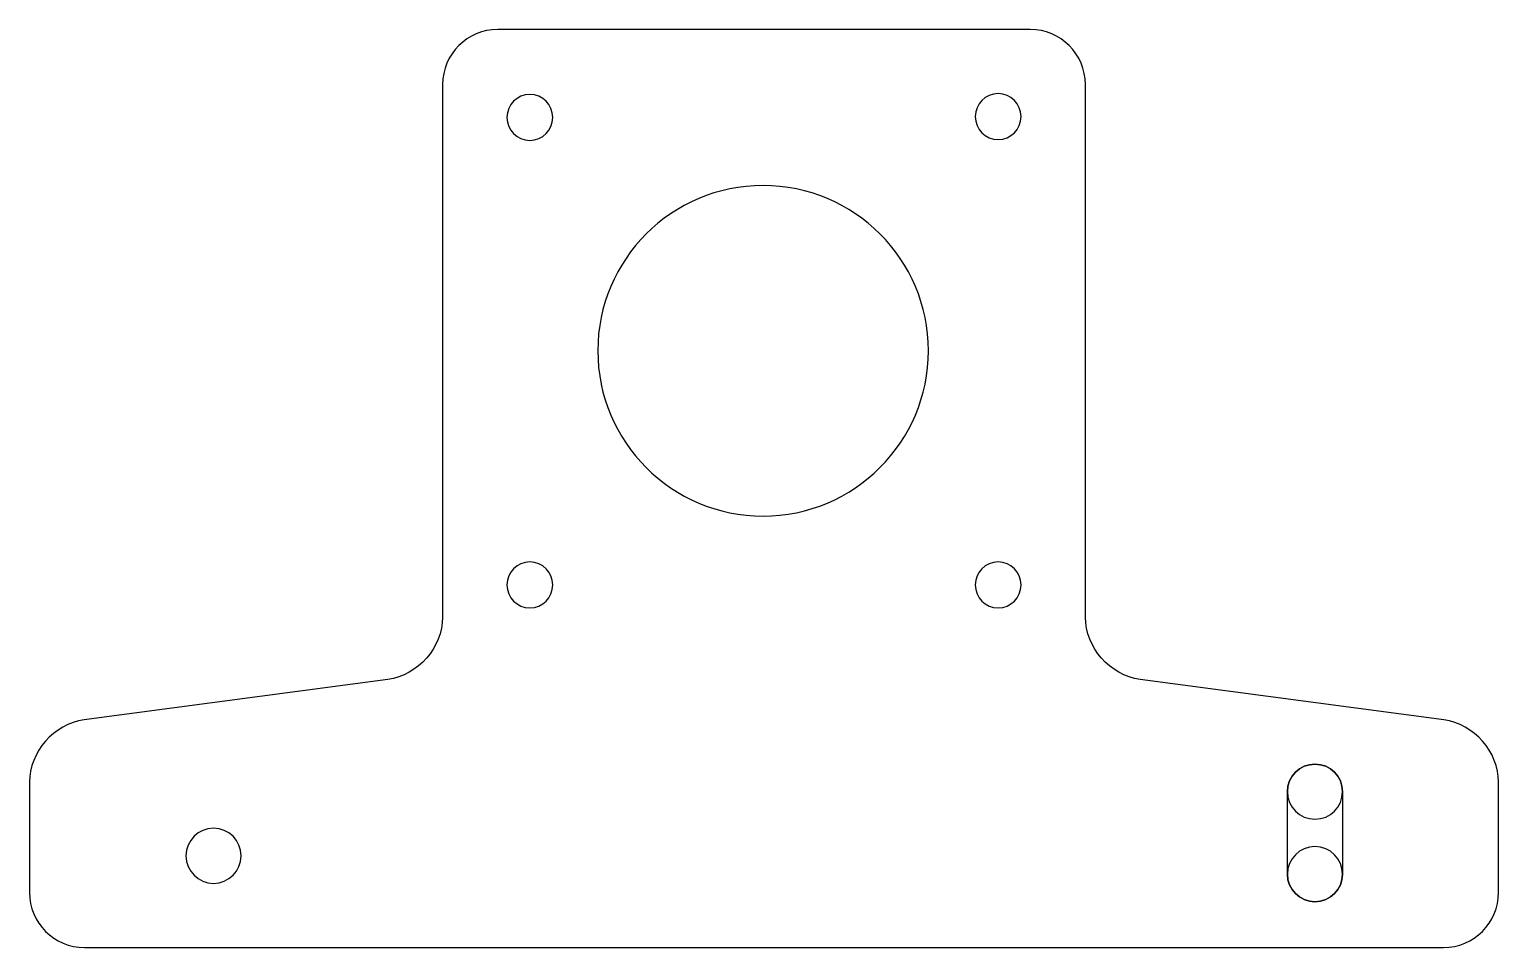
# Model space of a CAD drawing. Extents: x 0 to 80, y 0 to 50.
import ezdxf

# ---------------------------------------------------------------- set-up
doc = ezdxf.new("R2010")
doc.units = 0
doc.layers.add('LAYER_1', color=7, linetype='CONTINUOUS')

# ---------------------------------------------------------------- blocks, each defined once
blk = doc.blocks.new('BLOCK_2')
at = {"layer": 'LAYER_1', "color": 250}
blk.add_open_spline([(0, 9.001), (0, 10.651), (1.338, 12.179), (2.974, 12.397), (2.974, 12.397), (19.526, 14.604), (19.526, 14.604), (21.162, 14.822), (22.5, 16.35), (22.5, 18), (22.5, 18), (22.5, 47), (22.5, 47), (22.5, 48.65), (23.85, 50), (25.5, 50), (25.5, 50), (54.5, 50), (54.5, 50), (56.15, 50), (57.5, 48.65), (57.5, 47), (57.5, 47), (57.5, 18), (57.5, 18), (57.5, 16.35), (58.838, 14.822), (60.474, 14.604), (60.474, 14.604), (77.026, 12.397), (77.026, 12.397), (78.662, 12.179), (80, 10.651), (80, 9.001), (80, 9.001), (80, 3), (80, 3), (80, 1.35), (78.65, 0), (77, 0), (77, 0), (3, 0), (3, 0), (1.35, 0), (0, 1.35), (0, 3), (0, 3), (0, 9.001), (0, 9.001)], degree=3, knots=[0, 0, 0, 0, 1, 1, 1, 2, 2, 2, 3, 3, 3, 4, 4, 4, 5, 5, 5, 6, 6, 6, 7, 7, 7, 8, 8, 8, 9, 9, 9, 10, 10, 10, 11, 11, 11, 12, 12, 12, 13, 13, 13, 14, 14, 14, 15, 15, 15, 16, 16, 16, 16], dxfattribs=at)

msp = doc.modelspace()

# ---------------------------------------------------------------- linework, layer by layer
at = {"layer": 'LAYER_1', "color": 250}
for points, knots in [([(28.5, 45.206), (28.5, 44.516), (27.94, 43.956), (27.25, 43.956), (26.56, 43.956), (26, 44.516), (26, 45.206), (26, 45.897), (26.56, 46.456), (27.25, 46.456), (27.94, 46.456), (28.5, 45.897), (28.5, 45.206)], [0, 0, 0, 0, 1, 1, 1, 2, 2, 2, 3, 3, 3, 4, 4, 4, 4]), ([(54, 45.25), (54, 44.56), (53.44, 44), (52.75, 44), (52.06, 44), (51.5, 44.56), (51.5, 45.25), (51.5, 45.941), (52.06, 46.5), (52.75, 46.5), (53.44, 46.5), (54, 45.941), (54, 45.25)], [0, 0, 0, 0, 1, 1, 1, 2, 2, 2, 3, 3, 3, 4, 4, 4, 4]), ([(48.95, 32.5), (48.95, 27.529), (44.921, 23.5), (39.95, 23.5), (34.979, 23.5), (30.95, 27.529), (30.95, 32.5), (30.95, 37.471), (34.979, 41.5), (39.95, 41.5), (44.921, 41.5), (48.95, 37.471), (48.95, 32.5)], [0, 0, 0, 0, 1, 1, 1, 2, 2, 2, 3, 3, 3, 4, 4, 4, 4]), ([(28.5, 19.75), (28.5, 19.06), (27.94, 18.5), (27.25, 18.5), (26.56, 18.5), (26, 19.06), (26, 19.75), (26, 20.44), (26.56, 21), (27.25, 21), (27.94, 21), (28.5, 20.44), (28.5, 19.75)], [0, 0, 0, 0, 1, 1, 1, 2, 2, 2, 3, 3, 3, 4, 4, 4, 4]), ([(54, 19.75), (54, 19.06), (53.44, 18.5), (52.75, 18.5), (52.06, 18.5), (51.5, 19.06), (51.5, 19.75), (51.5, 20.44), (52.06, 21), (52.75, 21), (53.44, 21), (54, 20.44), (54, 19.75)], [0, 0, 0, 0, 1, 1, 1, 2, 2, 2, 3, 3, 3, 4, 4, 4, 4]), ([(71.5, 8.492), (71.5, 9.32), (70.828, 9.992), (70, 9.992), (70, 9.992), (70, 9.992), (70, 9.992), (69.172, 9.992), (68.5, 9.32), (68.5, 8.492), (68.5, 8.492), (68.5, 4), (68.5, 4), (68.5, 3.172), (69.172, 2.5), (70, 2.5), (70, 2.5), (70, 2.5), (70, 2.5), (70.828, 2.5), (71.5, 3.172), (71.5, 4), (71.5, 4), (71.5, 8.492), (71.5, 8.492)], [0, 0, 0, 0, 1, 1, 1, 2, 2, 2, 3, 3, 3, 4, 4, 4, 5, 5, 5, 6, 6, 6, 7, 7, 7, 8, 8, 8, 8]), ([(71.5, 8.492), (71.5, 7.663), (70.828, 6.992), (70, 6.992), (69.171, 6.992), (68.5, 7.663), (68.5, 8.492), (68.5, 9.321), (69.171, 9.992), (70, 9.992), (70.828, 9.992), (71.5, 9.321), (71.5, 8.492)], [0, 0, 0, 0, 1, 1, 1, 2, 2, 2, 3, 3, 3, 4, 4, 4, 4]), ([(11.527, 5), (11.527, 4.171), (10.856, 3.5), (10.027, 3.5), (9.199, 3.5), (8.527, 4.171), (8.527, 5), (8.527, 5.828), (9.199, 6.5), (10.027, 6.5), (10.856, 6.5), (11.527, 5.828), (11.527, 5)], [0, 0, 0, 0, 1, 1, 1, 2, 2, 2, 3, 3, 3, 4, 4, 4, 4]), ([(71.5, 4), (71.5, 3.172), (70.828, 2.5), (70, 2.5), (69.171, 2.5), (68.5, 3.172), (68.5, 4), (68.5, 4.829), (69.171, 5.5), (70, 5.5), (70.828, 5.5), (71.5, 4.829), (71.5, 4)], [0, 0, 0, 0, 1, 1, 1, 2, 2, 2, 3, 3, 3, 4, 4, 4, 4])]:
    msp.add_open_spline(points, degree=3, knots=knots, dxfattribs=at)

# ---------------------------------------------------------------- block references
at = {"layer": 'LAYER_1'}
msp.add_blockref('BLOCK_2', (0, 0), dxfattribs=at)

doc.saveas('drawing.dxf')
